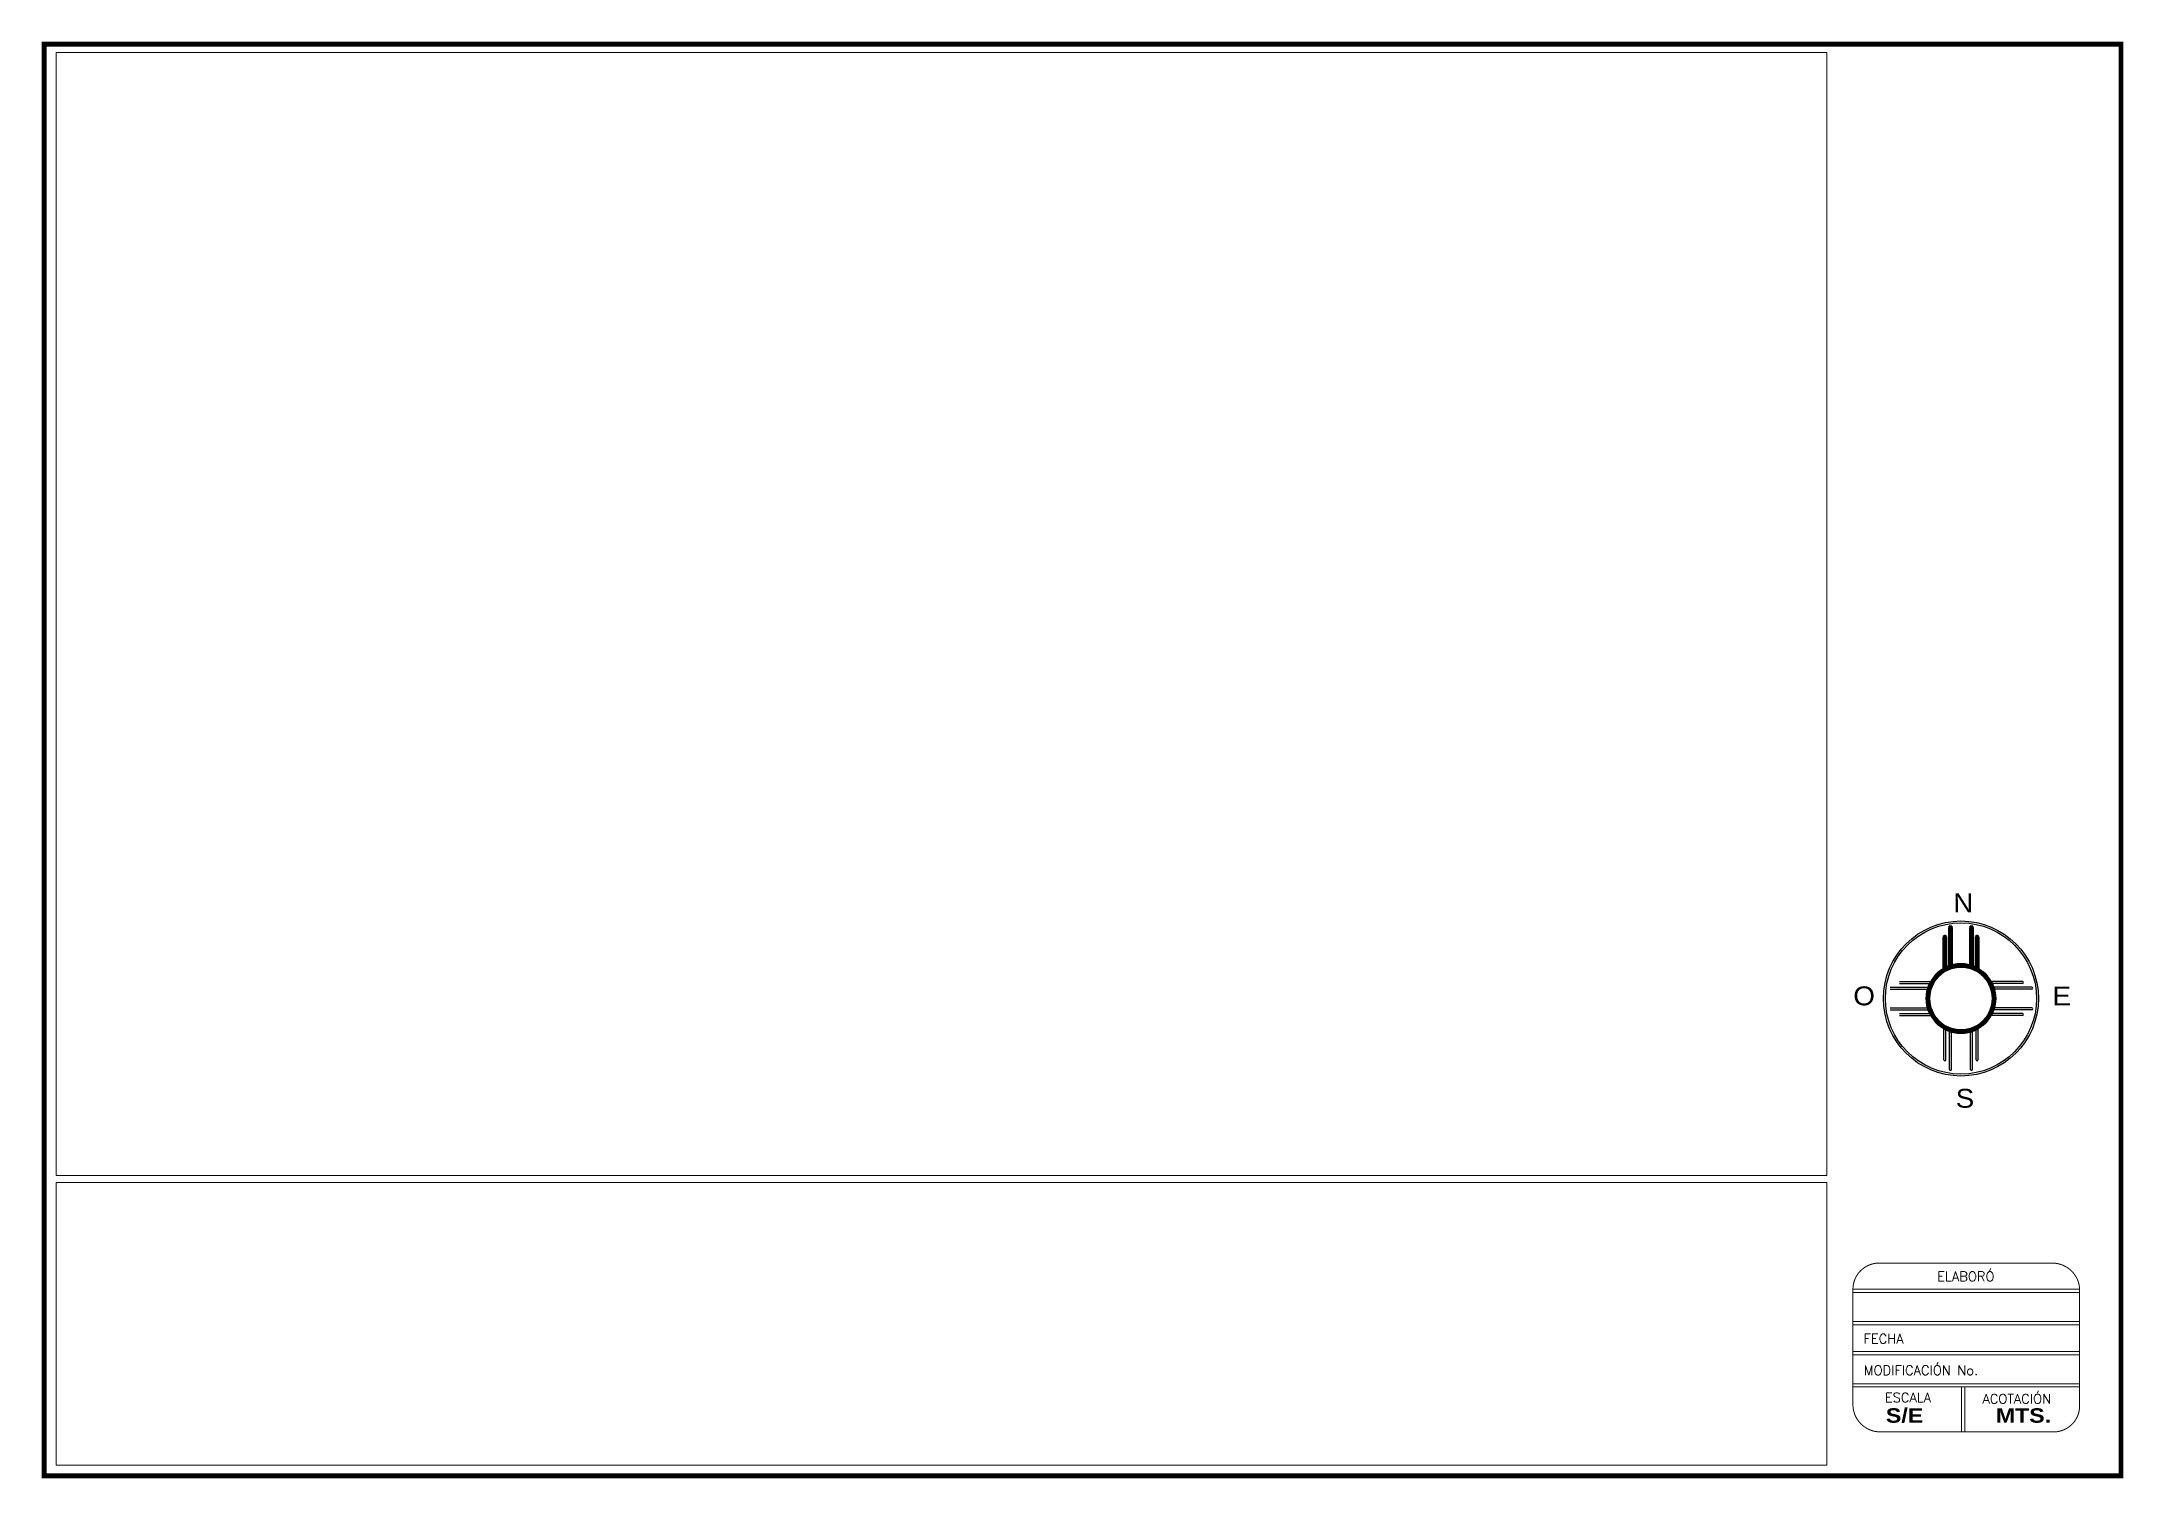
# Paper-space layout 'Layout1' of a CAD drawing. Header units: metres, sheet in millimetres. Extents: x 3 to 837, y 3 to 578.
import ezdxf

# ---------------------------------------------------------------- set-up
doc = ezdxf.new("R2010")
doc.units = ezdxf.units.M
doc.header["$LTSCALE"] = 0.03
for name, color, linetype in [('COTAS', 7, 'Continuous'), ('RECUADRO 1', 7, 'Continuous'), ('TEXTO', 5, 'Continuous')]:
    doc.layers.add(name, color=color, linetype=linetype)
doc.styles.add('ARIAL NARROW', font='', dxfattribs={"height": 0.5})
doc.styles.add('Informacion 2', font='', dxfattribs={"width": 1.1})
doc.styles.add('RomanS', font='romans.shx')
doc.styles.get('ARIAL NARROW').set_extended_font_data('Arial Black')
doc.styles.get('Informacion 2').set_extended_font_data('Kabel Bk BT')

psp = doc.layouts.get("Layout1")

# ---------------------------------------------------------------- linework, layer by layer
at = {"layer": 'RECUADRO 1', "color": 126, "lineweight": 13}
for p, q in [((728.48, 78.7), (819.3, 78.7)), ((728.48, 77.39), (819.3, 77.39)), ((728.48, 65.78), (819.3, 65.78)), ((728.48, 64.47), (819.3, 64.47)), ((728.48, 53.75), (819.3, 53.75)), ((728.48, 52.45), (819.3, 52.45)), ((728.48, 40.85), (819.3, 40.85)), ((728.48, 39.54), (819.3, 39.54)), ((772.02, 39.54), (772.02, 21.56)), ((773.33, 39.54), (773.33, 21.56))]:
    psp.add_line(p, q, dxfattribs=at)
at = {"layer": 'RECUADRO 1', "color": 126, "lineweight": 13, "const_width": 1.95}
psp.add_lwpolyline([(3.87, 577.26), (835.84, 577.26), (835.84, 3.94), (3.87, 3.94)], close=True, dxfattribs=at)
at = {"layer": 'RECUADRO 1', "color": 126, "lineweight": 13, "const_width": 0.396}
psp.add_lwpolyline([(739.41, 89.15), (808.37, 89.15, -0.401038), (819.3, 78.7), (819.3, 32.01, -0.427513), (808.37, 21.56), (739.41, 21.56, -0.401038), (728.48, 32.01), (728.48, 78.7, -0.427513), (739.41, 89.15, -0.955798)], format="xyb", dxfattribs=at)
at = {"layer": 'TEXTO', "lineweight": 50}
for p, q in [((764.95, 219.71), (764.95, 206.9)), ((765.71, 219.71), (765.71, 207.31)), ((767.22, 223.49), (767.22, 207.95)), ((767.98, 223.49), (767.98, 208.19)), ((775.55, 223.49), (775.55, 208.19)), ((776.31, 223.49), (776.31, 207.95)), ((777.82, 219.71), (777.82, 207.31)), ((778.58, 219.71), (778.58, 206.9))]:
    psp.add_line(p, q, dxfattribs=at)
at = {"layer": 'TEXTO'}
for p, q in [((747.16, 201.92), (759.96, 201.92)), ((747.16, 201.16), (759.56, 201.16)), ((796.37, 201.92), (783.57, 201.92)), ((796.37, 201.16), (783.97, 201.16)), ((743.38, 199.65), (758.92, 199.65)), ((743.38, 198.89), (758.67, 198.89)), ((800.15, 199.65), (784.61, 199.65)), ((800.15, 198.89), (784.85, 198.89)), ((743.38, 191.32), (758.67, 191.32)), ((743.38, 190.56), (758.92, 190.56)), ((747.16, 189.05), (759.56, 189.05)), ((747.16, 188.29), (759.96, 188.29)), ((796.37, 188.29), (783.57, 188.29)), ((796.37, 189.05), (783.97, 189.05)), ((800.15, 190.56), (784.61, 190.56)), ((800.15, 191.32), (784.85, 191.32)), ((764.95, 170.5), (764.95, 183.3)), ((765.71, 170.5), (765.71, 182.9)), ((767.22, 166.72), (767.22, 182.26)), ((767.98, 166.72), (767.98, 182.01)), ((775.55, 166.72), (775.55, 182.01)), ((776.31, 166.72), (776.31, 182.26)), ((777.82, 170.5), (777.82, 182.9)), ((778.58, 170.5), (778.58, 183.3))]:
    psp.add_line(p, q, dxfattribs=at)
for radius in [31.04, 30.28]:
    psp.add_circle((771.76, 195.1), radius, dxfattribs=at)
at = {"layer": 'TEXTO', "lineweight": 50}
for radius in [13.63, 12.87]:
    psp.add_circle((771.76, 195.1), radius, dxfattribs=at)
for centre in [(765.33, 219.71), (767.6, 223.49), (775.93, 223.49), (778.2, 219.71)]:
    psp.add_arc(centre, 0.379, 0, 180, dxfattribs=at)
at = {"layer": 'TEXTO'}
for centre, start, end in [((796.37, 201.54), 270, 90), ((800.15, 199.27), 270, 90), ((796.37, 188.67), 270, 90), ((800.15, 190.94), 270, 90), ((765.33, 170.5), 180, 0), ((778.2, 170.5), 180, 0), ((767.6, 166.72), 180, 0), ((775.93, 166.72), 180, 0)]:
    psp.add_arc(centre, 0.379, start, end, dxfattribs=at)

# ---------------------------------------------------------------- texts
at = {"layer": 'RECUADRO 1', "color": 205, "lineweight": 13, "style": 'RomanS'}
for s, height, p in [('ELABORÓ', 3.82, (762.26, 81.91)), ('FECHA', 3.82, (732.75, 56.95)), ('MODIFICACIÓN No.', 3.8198, (732.82, 44.31)), ('ESCALA', 3.82, (741.28, 33.42)), ('ACOTACIÓN', 3.82, (780.35, 32.91))]:
    psp.add_text(s, height=height, dxfattribs=at).set_placement(p)
at = {"layer": 'RECUADRO 1', "lineweight": 13, "ltscale": 7, "style": 'ARIAL NARROW'}
for s, p in [('S/E', (741.67, 25.23)), ('MTS.', (785.69, 25.23))]:
    psp.add_text(s, height=5.806, dxfattribs=at).set_placement(p)
at = {"layer": 'TEXTO', "lineweight": 50, "style": 'Informacion 2', "width": 1.1}
psp.add_text('N', height=7.57, dxfattribs=at).set_placement((768.67, 229.62))
at = {"layer": 'TEXTO', "style": 'Informacion 2', "width": 1.1}
for s, p in [('O', (728.62, 192.37)), ('E', (808.43, 192.32)), ('S', (769.64, 151.35))]:
    psp.add_text(s, height=7.57, dxfattribs=at).set_placement(p)

# ---------------------------------------------------------------- viewports
at = {"layer": 'COTAS'}
psp.add_viewport(center=(363.41, 349.01), size=(709.36, 449.6604), view_center_point=(-3.35, 3.958), view_height=44.57197, dxfattribs=at)
psp.add_viewport(center=(363.41, 64.84), size=(709.36, 113.1432), view_center_point=(-3.35, -42.457), view_height=11.21516, status=3, dxfattribs=at)

doc.saveas('drawing.dxf')
